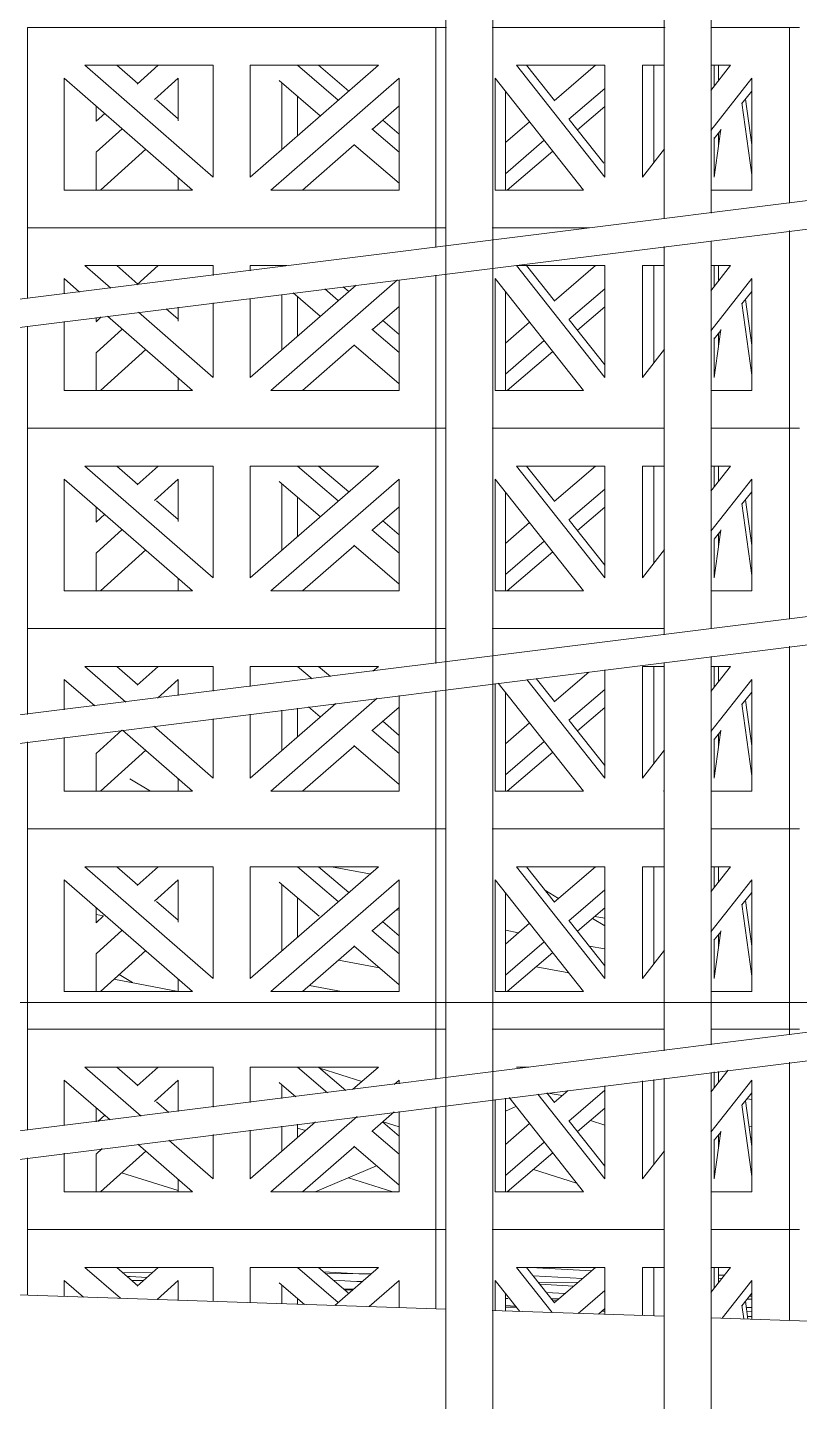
# Model space of a CAD drawing. Header units: millimetres. Extents: x -12186 to 152825, y -4386 to 9463.
# Drawn here: x -2376 to -1967, y 15 to 742 of the extents above; entities that cross this region are included whole.
import ezdxf

# ---------------------------------------------------------------- set-up
doc = ezdxf.new("R2010")
doc.units = ezdxf.units.MM
for name, color, linetype, lineweight in [('A-FLOR', 192, 'Continuous', 9), ('A-FLOR-HRAL', 11, 'Continuous', 5), ('A-FLOR-PATT', 8, 'Continuous', 9), ('A-GLAZ-CURT', 52, 'Continuous', 5), ('C-TOPO', 7, 'Continuous', 5), ('G-ANNO-TEXT', 231, 'Continuous', 5)]:
    doc.layers.add(name, color=color, linetype=linetype, lineweight=lineweight)

# ---------------------------------------------------------------- blocks, each defined once
blk = doc.blocks.new('FP_1-Section A-A')
at = {"layer": 'A-FLOR-PATT', "color": 7, "lineweight": 5}
for p, q in [((-2325.21, 83.28), (-2309.5, 83.19)), ((-2322.88, 81.26), (-2321.28, 81.17)), ((-2321.28, 81.17), (-2312.32, 80.66)), ((-2218.92, 83.72), (-2200.35, 82.66)), ((-2217.78, 82.74), (-2200.35, 82.66)), ((-2200.35, 82.66), (-2193.83, 82.63)), ((-2109.37, 86), (-2077.19, 84.16)), ((-2108.11, 81.64), (-2081.88, 80.14)), ((-2010.02, 82), (-2006.8, 81.99)), ((-2010.02, 80.32), (-2008.19, 80.22)), ((-2320.35, 79.05), (-2314.14, 79.02)), ((-2213.65, 79.21), (-2198.74, 78.36)), ((-2208.46, 74.75), (-2203.22, 74.45)), ((-2207.85, 74.23), (-2203.5, 74.21)), ((-2201.17, 78.49), (-2198.59, 78.48)), ((-2105.36, 78.15), (-2084.27, 78.09)), ((-2104.6, 77.19), (-2086.52, 76.16)), ((-2101.13, 72.79), (-2091.11, 72.22)), ((-2122.77, 69.52), (-2121.38, 69.52)), ((-2122.77, 65.81), (-2117.34, 65.5)), ((-2098.5, 69.46), (-2094.35, 69.45)), ((-2097.71, 68.46), (-2095.64, 68.34)), ((-1994.9, 69.24), (-1992.41, 69.24)), ((-1993.63, 70.85), (-1992.41, 70.78)), ((-2122.77, 64.98), (-2116.91, 64.96)), ((-2071.71, 62.92), (-2070.22, 62.84)), ((-1995.29, 64.73), (-1992.41, 64.73)), ((-1995, 62.63), (-1992.41, 62.48)), ((-1994.64, 60.07), (-1992.41, 60.07))]:
    blk.add_line(p, q, dxfattribs=at)
blk = doc.blocks.new('The BREEZEBLOCK Family1 - The BREEZEBLOCK Family1-V13-Section A-A')
at = {"layer": 'A-GLAZ-CURT'}
for p, q in [((-2375.57, 106), (-2375.57, 71.31)), ((-2159.56, 106), (-2375.57, 106)), ((-2159.56, 64.17), (-2159.56, 106)), ((-2154.03, 106), (-2159.56, 106)), ((-2345.16, 86), (-2277.29, 86)), ((-2326.43, 69.68), (-2345.16, 86)), ((-2328.33, 86), (-2317.18, 76.28)), ((-2277.29, 86), (-2277.29, 68.06)), ((-2257.83, 67.42), (-2257.83, 86)), ((-2257.83, 86), (-2189.96, 86)), ((-2189.96, 86), (-2213, 65.93)), ((-2356.11, 70.67), (-2356.11, 79.12)), ((-2356.11, 79.12), (-2346.02, 70.33)), ((-2241, 76.71), (-2241, 66.86)), ((-2194.85, 65.33), (-2179.02, 79.12)), ((-2179.02, 79.12), (-2179.02, 64.81))]:
    blk.add_line(p, q, dxfattribs=at)
blk = doc.blocks.new('The BREEZEBLOCK Family1 - The BREEZEBLOCK Family1-1267694-Section A-A')
at = {"layer": 'A-GLAZ-CURT'}
for p, q in [((-2038.51, 106), (-2129.66, 106)), ((-1972.46, 106), (-2014.14, 106)), ((-1972.46, 57.98), (-1972.46, 106)), ((-1967.16, 106), (-1972.46, 106)), ((-2116.86, 86), (-2070.22, 86)), ((-2098.04, 62.13), (-2116.86, 86)), ((-2111.55, 86), (-2096.82, 67.33)), ((-2070.22, 86), (-2070.22, 61.21)), ((-2050.27, 60.56), (-2050.27, 86)), ((-2050.27, 86), (-2038.51, 86)), ((-2014.14, 86), (-2003.63, 86)), ((-2003.63, 86), (-2014.14, 72.68)), ((-2128.08, 63.13), (-2128.08, 79.12)), ((-2128.08, 79.12), (-2115.13, 62.7)), ((-2008.16, 59.16), (-1992.41, 79.12)), ((-1992.41, 79.12), (-1992.41, 58.64)), ((-2122.77, 72.39), (-2122.77, 62.95)), ((-1992.41, 72.39), (-1997.64, 65.77))]:
    blk.add_line(p, q, dxfattribs=at)
blk = doc.blocks.new('The BREEZEBLOCK Family1 - The BREEZEBLOCK Family1-V21-Section A-A')
at = {"layer": 'A-GLAZ-CURT'}
for p, q in [((-2375.57, 212), (-2375.57, 158.59)), ((-2159.56, 212), (-2375.57, 212)), ((-2159.56, 185.59), (-2159.56, 212)), ((-2154.03, 212), (-2159.56, 212)), ((-2345.16, 192), (-2277.29, 192)), ((-2315.44, 166.1), (-2345.16, 192)), ((-2328.33, 192), (-2317.18, 182.28)), ((-2277.29, 192), (-2277.29, 170.87)), ((-2257.83, 173.3), (-2257.83, 192)), ((-2257.83, 192), (-2189.96, 192)), ((-2189.96, 192), (-2203.65, 180.08)), ((-2356.11, 161.02), (-2356.11, 185.12)), ((-2356.11, 185.12), (-2331.91, 164.04)), ((-2241, 182.71), (-2241, 175.41)), ((-2181.65, 182.83), (-2179.02, 185.12)), ((-2179.02, 185.12), (-2179.02, 183.16)), ((-2339.28, 170.46), (-2339.28, 163.12)), ((-2307.27, 173.65), (-2300.71, 167.94)), ((-2181.57, 168.24), (-2193.04, 158.24)), ((-2179.02, 168.55), (-2179.02, 126)), ((-2159.56, 106), (-2159.56, 170.99)), ((-2223.22, 163.03), (-2257.83, 132.88)), ((-2246.89, 126), (-2201.22, 165.78)), ((-2241, 160.81), (-2241, 147.54)), ((-2277.29, 132.88), (-2300.78, 153.33)), ((-2277.29, 156.27), (-2277.29, 132.88)), ((-2257.83, 132.88), (-2257.83, 158.7)), ((-2356.11, 126), (-2356.11, 146.42)), ((-2339.28, 145.93), (-2339.28, 126)), ((-2317.25, 151.27), (-2288.24, 126)), ((-2202.68, 149.85), (-2230.05, 126)), ((-2375.57, 143.99), (-2375.57, 106)), ((-2288.24, 126), (-2356.11, 126)), ((-2179.02, 126), (-2246.89, 126)), ((-2375.57, 106), (-2159.56, 106)), ((-2154.03, 106), (-2159.56, 106))]:
    blk.add_line(p, q, dxfattribs=at)
blk = doc.blocks.new('The BREEZEBLOCK Family1 - The BREEZEBLOCK Family1-V22-Section A-A')
at = {"layer": 'A-GLAZ-CURT'}
for p, q in [((-2038.51, 212), (-2129.66, 212)), ((-1972.46, 212), (-2014.14, 212)), ((-1972.46, 208.98), (-1972.46, 212)), ((-1967.16, 212), (-1972.46, 212)), ((-2116.86, 192), (-2110.33, 192)), ((-2004.97, 190.31), (-2014.14, 178.68)), ((-1972.46, 106), (-1972.46, 194.6)), ((-2070.22, 182.15), (-2070.22, 132.88)), ((-2050.27, 132.88), (-2050.27, 184.65)), ((-2014.14, 157.58), (-1992.41, 185.12)), ((-1992.41, 185.12), (-1992.41, 126)), ((-2128.08, 126), (-2128.08, 174.92)), ((-2122.77, 175.59), (-2122.77, 126)), ((-2120.76, 175.84), (-2081.44, 126)), ((-2070.22, 132.88), (-2105.61, 177.73)), ((-2100.77, 178.34), (-2096.82, 173.33)), ((-1992.41, 178.39), (-1997.64, 171.77)), ((-2088.97, 163.37), (-2070.22, 139.61)), ((-2008.79, 157.63), (-2012.23, 153.27)), ((-2038.51, 147.78), (-2050.27, 132.88)), ((-2081.44, 126), (-2128.08, 126)), ((-1992.41, 126), (-2014.14, 126)), ((-2129.66, 106), (-2038.51, 106)), ((-2014.14, 106), (-1972.46, 106)), ((-1967.16, 106), (-1972.46, 106))]:
    blk.add_line(p, q, dxfattribs=at)
blk = doc.blocks.new('The BREEZEBLOCK Family1 - The BREEZEBLOCK Family1-V30-Section A-A')
at = {"layer": 'A-GLAZ-CURT'}
for p, q in [((-2375.57, 318), (-2375.57, 212)), ((-2159.56, 318), (-2375.57, 318)), ((-2159.56, 212), (-2159.56, 318)), ((-2154.03, 318), (-2159.56, 318)), ((-2356.11, 232), (-2356.11, 291.12)), ((-2356.11, 291.12), (-2288.24, 232)), ((-2345.16, 298), (-2277.29, 298)), ((-2277.29, 238.88), (-2345.16, 298)), ((-2328.33, 298), (-2317.18, 288.28)), ((-2277.29, 298), (-2277.29, 238.88)), ((-2257.83, 238.88), (-2257.83, 298)), ((-2257.83, 298), (-2189.96, 298)), ((-2189.96, 298), (-2257.83, 238.88)), ((-2246.89, 232), (-2179.02, 291.12)), ((-2179.02, 291.12), (-2179.02, 232)), ((-2241, 288.71), (-2241, 253.54)), ((-2339.28, 276.46), (-2339.28, 268.4)), ((-2307.27, 279.65), (-2295.78, 269.64)), ((-2179.02, 276.46), (-2193.04, 264.24)), ((-2202.68, 255.85), (-2230.05, 232)), ((-2339.28, 251.93), (-2339.28, 232)), ((-2288.24, 232), (-2356.11, 232)), ((-2179.02, 232), (-2246.89, 232)), ((-2375.57, 212), (-2159.56, 212)), ((-2154.03, 212), (-2159.56, 212))]:
    blk.add_line(p, q, dxfattribs=at)
blk = doc.blocks.new('The BREEZEBLOCK Family1 - The BREEZEBLOCK Family1-V31-Section A-A')
at = {"layer": 'A-GLAZ-CURT'}
for p, q in [((-2038.51, 318), (-2129.66, 318)), ((-1972.46, 318), (-2014.14, 318)), ((-1972.46, 212), (-1972.46, 318)), ((-1967.16, 318), (-1972.46, 318)), ((-2128.08, 232), (-2128.08, 291.12)), ((-2128.08, 291.12), (-2081.44, 232)), ((-2116.86, 298), (-2070.22, 298)), ((-2070.22, 238.88), (-2116.86, 298)), ((-2111.55, 298), (-2096.82, 279.33)), ((-2070.22, 298), (-2070.22, 238.88)), ((-2050.27, 238.88), (-2050.27, 298)), ((-2050.27, 298), (-2038.51, 298)), ((-2014.14, 298), (-2003.63, 298)), ((-2003.63, 298), (-2014.14, 284.68)), ((-2014.14, 263.58), (-1992.41, 291.12)), ((-1992.41, 291.12), (-1992.41, 232)), ((-2122.77, 284.39), (-2122.77, 232)), ((-1992.41, 284.39), (-1997.64, 277.77)), ((-2088.97, 269.37), (-2070.22, 245.61)), ((-2008.79, 263.63), (-2012.23, 259.27)), ((-2038.51, 253.78), (-2050.27, 238.88)), ((-2081.44, 232), (-2128.08, 232)), ((-1992.41, 232), (-2014.14, 232)), ((-2129.66, 212), (-2038.51, 212)), ((-2014.14, 212), (-1972.46, 212)), ((-1967.16, 212), (-1972.46, 212))]:
    blk.add_line(p, q, dxfattribs=at)
blk = doc.blocks.new('The BREEZEBLOCK Family1 - The BREEZEBLOCK Family1-V38-Section A-A')
at = {"layer": 'A-GLAZ-CURT'}
for p, q in [((-2375.57, 424), (-2375.57, 378.59)), ((-2159.56, 424), (-2375.57, 424)), ((-2159.56, 405.59), (-2159.56, 424)), ((-2154.03, 424), (-2159.56, 424)), ((-2345.16, 404), (-2277.29, 404)), ((-2323.47, 385.1), (-2345.16, 404)), ((-2328.33, 404), (-2317.18, 394.28)), ((-2277.29, 404), (-2277.29, 390.87)), ((-2257.83, 393.3), (-2257.83, 404)), ((-2257.83, 404), (-2189.96, 404)), ((-2189.96, 404), (-2192.93, 401.42)), ((-2356.11, 381.02), (-2356.11, 397.12)), ((-2356.11, 397.12), (-2339.94, 383.04)), ((-2246.89, 338), (-2190.5, 387.12)), ((-2179.02, 388.55), (-2179.02, 338)), ((-2159.56, 318), (-2159.56, 390.99)), ((-2212.5, 384.37), (-2257.83, 344.88)), ((-2257.83, 344.88), (-2257.83, 378.7)), ((-2241, 380.81), (-2241, 359.54)), ((-2179.02, 382.46), (-2193.04, 370.24)), ((-2277.29, 344.88), (-2308.81, 372.33)), ((-2277.29, 376.27), (-2277.29, 344.88)), ((-2375.57, 363.99), (-2375.57, 318)), ((-2356.11, 338), (-2356.11, 366.42)), ((-2325.29, 370.27), (-2288.24, 338)), ((-2339.28, 357.93), (-2339.28, 338)), ((-2202.68, 361.85), (-2230.05, 338)), ((-2288.24, 338), (-2356.11, 338)), ((-2179.02, 338), (-2246.89, 338)), ((-2375.57, 318), (-2159.56, 318)), ((-2154.03, 318), (-2159.56, 318))]:
    blk.add_line(p, q, dxfattribs=at)
blk = doc.blocks.new('The BREEZEBLOCK Family1 - The BREEZEBLOCK Family1-V39-Section A-A')
at = {"layer": 'A-GLAZ-CURT'}
for p, q in [((-2038.51, 424), (-2129.66, 424)), ((-1972.46, 318), (-1972.46, 414.6)), ((-2070.22, 402.15), (-2070.22, 344.88)), ((-2050.27, 344.88), (-2050.27, 404)), ((-2050.27, 404), (-2038.51, 404)), ((-2014.14, 404), (-2003.63, 404)), ((-2003.63, 404), (-2014.14, 390.68)), ((-2128.08, 338), (-2128.08, 394.92)), ((-2126.5, 395.12), (-2081.44, 338)), ((-2070.22, 344.88), (-2111.35, 397.01)), ((-2106.52, 397.62), (-2096.82, 385.33)), ((-2014.14, 369.58), (-1992.41, 397.12)), ((-1992.41, 397.12), (-1992.41, 338)), ((-2122.77, 390.39), (-2122.77, 338)), ((-1992.41, 390.39), (-1997.64, 383.77)), ((-2088.97, 375.37), (-2070.22, 351.61)), ((-2008.79, 369.63), (-2012.23, 365.27)), ((-2038.51, 359.78), (-2050.27, 344.88)), ((-2081.44, 338), (-2128.08, 338)), ((-2039.05, 338), (-2038.86, 338.24)), ((-1992.41, 338), (-2014.14, 338)), ((-2129.66, 318), (-2038.51, 318)), ((-2014.14, 318), (-1972.46, 318)), ((-1967.16, 318), (-1972.46, 318))]:
    blk.add_line(p, q, dxfattribs=at)
blk = doc.blocks.new('The BREEZEBLOCK Family1 - The BREEZEBLOCK Family1-V47-Section A-A')
at = {"layer": 'A-GLAZ-CURT'}
for p, q in [((-2038.51, 530), (-2129.66, 530)), ((-1972.46, 530), (-2014.14, 530)), ((-1972.46, 428.98), (-1972.46, 530)), ((-1967.16, 530), (-1972.46, 530)), ((-2116.86, 510), (-2070.22, 510)), ((-2070.22, 450.88), (-2116.86, 510)), ((-2111.55, 510), (-2096.82, 491.33)), ((-2070.22, 510), (-2070.22, 450.88)), ((-2050.27, 450.88), (-2050.27, 510)), ((-2050.27, 510), (-2038.51, 510)), ((-2014.14, 510), (-2003.63, 510)), ((-2003.63, 510), (-2014.14, 496.68)), ((-2128.08, 444), (-2128.08, 503.12)), ((-2128.08, 503.12), (-2081.44, 444)), ((-2014.14, 475.58), (-1992.41, 503.12)), ((-1992.41, 503.12), (-1992.41, 444)), ((-2122.77, 496.39), (-2122.77, 444)), ((-1992.41, 496.39), (-1997.64, 489.77)), ((-2088.97, 481.37), (-2070.22, 457.61)), ((-2008.79, 475.63), (-2012.23, 471.27)), ((-2038.51, 465.78), (-2050.27, 450.88)), ((-2081.44, 444), (-2128.08, 444)), ((-1992.41, 444), (-2014.14, 444)), ((-2129.66, 424), (-2038.51, 424))]:
    blk.add_line(p, q, dxfattribs=at)
blk = doc.blocks.new('The BREEZEBLOCK Family1 - The BREEZEBLOCK Family1-V52-Section A-A')
at = {"layer": 'A-GLAZ-CURT'}
for p, q in [((-2375.57, 636), (-2375.57, 598.59)), ((-2159.56, 636), (-2375.57, 636)), ((-2159.56, 625.59), (-2159.56, 636)), ((-2154.03, 636), (-2159.56, 636)), ((-2345.16, 616), (-2277.29, 616)), ((-2331.5, 604.1), (-2345.16, 616)), ((-2328.33, 616), (-2317.18, 606.28)), ((-2277.29, 616), (-2277.29, 610.87)), ((-2257.83, 613.3), (-2257.83, 616)), ((-2257.83, 616), (-2238.33, 616)), ((-2159.56, 530), (-2159.56, 610.99)), ((-2356.11, 601.02), (-2356.11, 609.12)), ((-2356.11, 609.12), (-2347.97, 602.04)), ((-2201.78, 605.71), (-2257.83, 556.88)), ((-2246.89, 550), (-2179.78, 608.46)), ((-2179.02, 608.55), (-2179.02, 550)), ((-2277.29, 596.27), (-2277.29, 556.88)), ((-2257.83, 556.88), (-2257.83, 598.7)), ((-2241, 600.81), (-2241, 571.54)), ((-2333.32, 589.27), (-2288.24, 550)), ((-2277.29, 556.88), (-2316.84, 591.33)), ((-2302.12, 593.17), (-2295.78, 587.64)), ((-2179.02, 594.46), (-2193.04, 582.24)), ((-2375.57, 583.99), (-2375.57, 530)), ((-2356.11, 550), (-2356.11, 586.42)), ((-2339.28, 588.52), (-2339.28, 586.4)), ((-2339.28, 569.93), (-2339.28, 550)), ((-2202.68, 573.85), (-2230.05, 550)), ((-2288.24, 550), (-2356.11, 550)), ((-2179.02, 550), (-2246.89, 550)), ((-2375.57, 530), (-2159.56, 530)), ((-2154.03, 530), (-2159.56, 530))]:
    blk.add_line(p, q, dxfattribs=at)
blk = doc.blocks.new('The BREEZEBLOCK Family1 - The BREEZEBLOCK Family1-V53-Section A-A')
at = {"layer": 'A-GLAZ-CURT'}
for p, q in [((-2078.33, 636), (-2129.66, 636)), ((-1972.46, 530), (-1972.46, 634.6)), ((-2116.86, 616), (-2070.22, 616)), ((-2070.22, 556.88), (-2116.86, 616)), ((-2111.55, 616), (-2096.82, 597.33)), ((-2070.22, 616), (-2070.22, 556.88)), ((-2050.27, 556.88), (-2050.27, 616)), ((-2050.27, 616), (-2038.51, 616)), ((-2014.14, 616), (-2003.63, 616)), ((-2003.63, 616), (-2014.14, 602.68)), ((-2128.08, 550), (-2128.08, 609.12)), ((-2128.08, 609.12), (-2081.44, 550)), ((-2014.14, 581.58), (-1992.41, 609.12)), ((-1992.41, 609.12), (-1992.41, 550)), ((-2122.77, 602.39), (-2122.77, 550)), ((-1992.41, 602.39), (-1997.64, 595.77)), ((-2088.97, 587.37), (-2070.22, 563.61)), ((-2008.79, 581.63), (-2012.23, 577.27)), ((-2038.51, 571.78), (-2050.27, 556.88)), ((-2081.44, 550), (-2128.08, 550)), ((-1992.41, 550), (-2014.14, 550)), ((-2129.66, 530), (-2038.51, 530)), ((-2014.14, 530), (-1972.46, 530)), ((-1967.16, 530), (-1972.46, 530))]:
    blk.add_line(p, q, dxfattribs=at)
blk = doc.blocks.new('The BREEZEBLOCK Family1 - The BREEZEBLOCK Family1-V60-Section A-A')
at = {"layer": 'A-GLAZ-CURT'}
for p, q in [((-2375.57, 742), (-2375.57, 636)), ((-2159.56, 742), (-2375.57, 742)), ((-2159.56, 636), (-2159.56, 742)), ((-2153.86, 742), (-2159.56, 742)), ((-2345.16, 722), (-2277.29, 722)), ((-2277.29, 662.88), (-2345.16, 722)), ((-2328.33, 722), (-2317.18, 712.28)), ((-2277.29, 722), (-2277.29, 662.88)), ((-2257.83, 662.88), (-2257.83, 722)), ((-2257.83, 722), (-2189.96, 722)), ((-2189.96, 722), (-2257.83, 662.88)), ((-2356.11, 656), (-2356.11, 715.12)), ((-2356.11, 715.12), (-2288.24, 656)), ((-2246.89, 656), (-2179.02, 715.12)), ((-2241, 712.71), (-2241, 677.54)), ((-2179.02, 715.12), (-2179.02, 656)), ((-2339.28, 700.46), (-2339.28, 692.4)), ((-2307.27, 703.65), (-2295.78, 693.64)), ((-2179.02, 700.46), (-2193.04, 688.24)), ((-2202.68, 679.85), (-2230.05, 656)), ((-2339.28, 675.93), (-2339.28, 656)), ((-2288.24, 656), (-2356.11, 656)), ((-2179.02, 656), (-2246.89, 656)), ((-2375.57, 636), (-2159.56, 636)), ((-2154.03, 636), (-2159.56, 636))]:
    blk.add_line(p, q, dxfattribs=at)
blk = doc.blocks.new('The BREEZEBLOCK Family1 - The BREEZEBLOCK Family1-V61-Section A-A')
at = {"layer": 'A-GLAZ-CURT'}
for p, q in [((-2038.31, 742), (-2129.66, 742)), ((-1972.46, 742), (-2014.14, 742)), ((-1972.46, 648.98), (-1972.46, 742)), ((-1967.16, 742), (-1972.46, 742)), ((-2116.86, 722), (-2070.22, 722)), ((-2070.22, 662.88), (-2116.86, 722)), ((-2111.55, 722), (-2096.82, 703.33)), ((-2070.22, 722), (-2070.22, 662.88)), ((-2050.27, 662.88), (-2050.27, 722)), ((-2050.27, 722), (-2038.51, 722)), ((-2014.14, 722), (-2003.63, 722)), ((-2003.63, 722), (-2014.14, 708.68)), ((-2128.08, 656), (-2128.08, 715.12)), ((-2128.08, 715.12), (-2081.44, 656)), ((-2014.14, 687.58), (-1992.41, 715.12)), ((-1992.41, 715.12), (-1992.41, 656)), ((-2122.77, 708.39), (-2122.77, 656)), ((-1992.41, 708.39), (-1997.64, 701.77)), ((-2088.97, 693.37), (-2070.73, 670.25)), ((-2008.79, 687.63), (-2012.23, 683.27)), ((-2038.51, 677.78), (-2050.27, 662.88)), ((-2081.44, 656), (-2128.08, 656)), ((-1992.41, 656), (-2014.14, 656)), ((-2129.66, 636), (-2078.33, 636))]:
    blk.add_line(p, q, dxfattribs=at)
blk = doc.blocks.new('The BREEZEBLOCK Family1 - The BREEZEBLOCK Family1-V136-Section A-A')
at = {"layer": 'A-GLAZ-CURT'}
for p, q in [((-2442.79, 73.53), (-2453.32, 83.01)), ((-2432.17, 86), (-2424.26, 78.88)), ((-2306.38, 86), (-2317.48, 76.01)), ((-2306.98, 69.04), (-2295.78, 79.12)), ((-2295.78, 79.12), (-2295.78, 68.67))]:
    blk.add_line(p, q, dxfattribs=at)
blk = doc.blocks.new('The BREEZEBLOCK Family1 - The BREEZEBLOCK Family1-V137-Section A-A')
at = {"layer": 'A-GLAZ-CURT'}
for p, q in [((-2211.16, 67.54), (-2232.69, 86)), ((-2221.58, 86), (-2205.99, 72.63)), ((-2075.05, 86), (-2096.89, 67.27)), ((-2044.16, 60.35), (-2044.16, 86)), ((-2242.35, 77.88), (-2229.05, 66.47)), ((-2084.27, 61.68), (-2070.22, 73.73)), ((-2232.69, 69.59), (-2232.69, 66.59)), ((-2070.22, 64.2), (-2073.57, 61.33))]:
    blk.add_line(p, q, dxfattribs=at)
blk = doc.blocks.new('The BREEZEBLOCK Family1 - The BREEZEBLOCK Family1-1267699-Section A-A')
at = {"layer": 'A-GLAZ-CURT'}
for p, q in [((-2012.23, 75.1), (-2012.23, 86)), ((-2010.02, 86), (-2010.02, 77.9)), ((-1996.67, 58.78), (-1997.69, 66.11)), ((-1995.76, 68.14), (-1994.45, 58.71))]:
    blk.add_line(p, q, dxfattribs=at)
blk = doc.blocks.new('The BREEZEBLOCK Family1 - The BREEZEBLOCK Family1-V140-Section A-A')
at = {"layer": 'A-GLAZ-CURT'}
for p, q in [((-2436.33, 173.72), (-2453.32, 189.01)), ((-2432.17, 192), (-2424.26, 184.88)), ((-2306.38, 192), (-2317.48, 182.01)), ((-2308.33, 173.83), (-2295.78, 185.12)), ((-2295.78, 185.12), (-2295.78, 168.56)), ((-2453.32, 172.59), (-2445.32, 165.4)), ((-2334.73, 166.49), (-2338.34, 163.24)), ((-2339.32, 145.95), (-2336, 148.93)), ((-2313.02, 147.59), (-2337.02, 126)), ((-2415.92, 138.94), (-2406.24, 130.24)), ((-2295.78, 132.57), (-2295.78, 126))]:
    blk.add_line(p, q, dxfattribs=at)
blk = doc.blocks.new('The BREEZEBLOCK Family1 - The BREEZEBLOCK Family1-V141-Section A-A')
at = {"layer": 'A-GLAZ-CURT'}
for p, q in [((-2216.86, 178.43), (-2232.69, 192)), ((-2221.58, 192), (-2207.16, 179.64)), ((-2242.35, 183.88), (-2233.56, 176.34)), ((-2044.16, 140.62), (-2044.16, 185.41)), ((-2089.54, 179.57), (-2096.89, 173.27)), ((-2089.19, 163.46), (-2070.22, 179.73)), ((-2070.22, 170.2), (-2084.61, 157.85)), ((-2232.69, 161.84), (-2232.69, 154.78)), ((-2187.67, 162.92), (-2179.02, 155.5)), ((-2109.92, 162.09), (-2122.77, 151.07)), ((-2179.02, 145.97), (-2193.41, 158.31)), ((-2202.99, 150.12), (-2179.02, 129.56)), ((-2122.77, 134.65), (-2102.19, 152.31)), ((-2097.71, 146.62), (-2121.75, 126))]:
    blk.add_line(p, q, dxfattribs=at)
blk = doc.blocks.new('The BREEZEBLOCK Family1 - The BREEZEBLOCK Family1-V142-Section A-A')
at = {"layer": 'A-GLAZ-CURT'}
for p, q in [((-2012.23, 181.1), (-2012.23, 189.4)), ((-2010.02, 189.68), (-2010.02, 183.9)), ((-1992.41, 134.13), (-1997.69, 172.11)), ((-1995.76, 174.14), (-1992.41, 150)), ((-2008.72, 158.17), (-2012.23, 132.88)), ((-2012.23, 132.88), (-2012.23, 153.73)), ((-2010.02, 156.07), (-2010.02, 148.74))]:
    blk.add_line(p, q, dxfattribs=at)
blk = doc.blocks.new('The BREEZEBLOCK Family1 - The BREEZEBLOCK Family1-V144-Section A-A')
at = {"layer": 'A-GLAZ-CURT'}
for p, q in [((-2436.33, 279.72), (-2453.32, 295.01)), ((-2432.17, 298), (-2424.26, 290.88)), ((-2306.38, 298), (-2317.48, 288.01)), ((-2308.33, 279.83), (-2295.78, 291.12)), ((-2295.78, 291.12), (-2295.78, 268.6)), ((-2453.32, 278.59), (-2445.32, 271.4)), ((-2335.46, 271.84), (-2339.32, 268.36)), ((-2339.32, 251.95), (-2325.46, 264.42)), ((-2406.24, 252.65), (-2412.96, 258.69)), ((-2422.09, 250.49), (-2406.24, 236.24)), ((-2313.02, 253.59), (-2337.02, 232)), ((-2295.78, 238.57), (-2295.78, 232))]:
    blk.add_line(p, q, dxfattribs=at)
blk = doc.blocks.new('The BREEZEBLOCK Family1 - The BREEZEBLOCK Family1-V145-Section A-A')
at = {"layer": 'A-GLAZ-CURT'}
for p, q in [((-2211.16, 279.54), (-2232.69, 298)), ((-2221.58, 298), (-2205.65, 284.34)), ((-2075.05, 298), (-2096.89, 279.27)), ((-2044.16, 246.62), (-2044.16, 298)), ((-2242.35, 289.88), (-2221.32, 271.84)), ((-2089.19, 269.46), (-2070.22, 285.73)), ((-2232.69, 281.59), (-2232.69, 260.78)), ((-2070.22, 276.2), (-2084.61, 263.85)), ((-2179.02, 251.97), (-2193.41, 264.31)), ((-2187.67, 268.92), (-2179.02, 261.5)), ((-2109.92, 268.09), (-2122.77, 257.07)), ((-2202.99, 256.12), (-2179.02, 235.56)), ((-2122.77, 240.65), (-2102.19, 258.31)), ((-2097.71, 252.62), (-2121.75, 232))]:
    blk.add_line(p, q, dxfattribs=at)
blk = doc.blocks.new('The BREEZEBLOCK Family1 - The BREEZEBLOCK Family1-V146-Section A-A')
at = {"layer": 'A-GLAZ-CURT'}
for p, q in [((-2012.23, 287.1), (-2012.23, 298)), ((-2010.02, 298), (-2010.02, 289.9)), ((-1992.41, 240.13), (-1997.69, 278.11)), ((-1995.76, 280.14), (-1992.41, 256)), ((-2008.72, 264.17), (-2012.23, 238.88)), ((-2010.02, 262.07), (-2010.02, 254.74)), ((-2012.23, 238.88), (-2012.23, 259.73))]:
    blk.add_line(p, q, dxfattribs=at)
blk = doc.blocks.new('The BREEZEBLOCK Family1 - The BREEZEBLOCK Family1-V148-Section A-A')
at = {"layer": 'A-GLAZ-CURT'}
for p, q in [((-2436.33, 385.72), (-2453.32, 401.01)), ((-2432.17, 404), (-2424.26, 396.88)), ((-2306.38, 404), (-2317.48, 394.01)), ((-2306.83, 387.18), (-2295.78, 397.12)), ((-2295.78, 397.12), (-2295.78, 388.56)), ((-2453.32, 384.59), (-2445.32, 377.4)), ((-2339.32, 357.95), (-2325.68, 370.22)), ((-2422.09, 356.49), (-2406.24, 342.24)), ((-2406.24, 358.65), (-2407.71, 359.97)), ((-2313.02, 359.59), (-2337.02, 338)), ((-2295.78, 344.57), (-2295.78, 338))]:
    blk.add_line(p, q, dxfattribs=at)
blk = doc.blocks.new('The BREEZEBLOCK Family1 - The BREEZEBLOCK Family1-V149-Section A-A')
at = {"layer": 'A-GLAZ-CURT'}
for p, q in [((-2225, 397.41), (-2232.69, 404)), ((-2221.58, 404), (-2215.3, 398.62)), ((-2078.63, 400.93), (-2096.89, 385.27)), ((-2044.16, 352.62), (-2044.16, 404)), ((-2089.19, 375.46), (-2070.22, 391.73)), ((-2232.69, 381.84), (-2232.69, 366.78)), ((-2226.85, 382.58), (-2220.65, 377.27)), ((-2070.22, 382.2), (-2084.61, 369.85)), ((-2187.67, 374.92), (-2179.02, 367.5)), ((-2109.92, 374.09), (-2122.77, 363.07)), ((-2179.02, 357.97), (-2193.41, 370.31)), ((-2122.77, 346.65), (-2102.19, 364.31)), ((-2202.99, 362.12), (-2179.02, 341.56)), ((-2097.71, 358.62), (-2121.75, 338))]:
    blk.add_line(p, q, dxfattribs=at)
blk = doc.blocks.new('The BREEZEBLOCK Family1 - The BREEZEBLOCK Family1-V150-Section A-A')
at = {"layer": 'A-GLAZ-CURT'}
for p, q in [((-2432.17, 510), (-2424.26, 502.88)), ((-2306.38, 510), (-2317.48, 500.01)), ((-2436.33, 491.72), (-2453.32, 507.01)), ((-2308.33, 491.83), (-2295.78, 503.12)), ((-2295.78, 503.12), (-2295.78, 480.6)), ((-2453.32, 490.59), (-2445.32, 483.4)), ((-2334.73, 484.49), (-2339.32, 480.36)), ((-2339.32, 463.95), (-2325.46, 476.42)), ((-2406.24, 464.65), (-2413.35, 471.04)), ((-2313.02, 465.59), (-2337.02, 444)), ((-2422.09, 462.49), (-2406.24, 448.24)), ((-2295.78, 450.57), (-2295.78, 444))]:
    blk.add_line(p, q, dxfattribs=at)
blk = doc.blocks.new('The BREEZEBLOCK Family1 - The BREEZEBLOCK Family1-V151-Section A-A')
at = {"layer": 'A-GLAZ-CURT'}
for p, q in [((-2211.16, 491.54), (-2232.69, 510)), ((-2221.58, 510), (-2205.65, 496.34)), ((-2075.05, 510), (-2096.89, 491.27)), ((-2044.16, 458.62), (-2044.16, 510)), ((-2242.35, 501.88), (-2220.65, 483.27)), ((-2089.19, 481.46), (-2070.22, 497.73)), ((-2232.69, 493.59), (-2232.69, 472.78)), ((-2070.22, 488.2), (-2084.61, 475.85)), ((-2187.67, 480.92), (-2179.02, 473.5)), ((-2109.92, 480.09), (-2122.77, 469.07)), ((-2179.02, 463.97), (-2193.41, 476.31)), ((-2202.99, 468.12), (-2179.02, 447.56)), ((-2122.77, 452.65), (-2102.19, 470.31)), ((-2097.71, 464.62), (-2121.75, 444))]:
    blk.add_line(p, q, dxfattribs=at)
blk = doc.blocks.new('The BREEZEBLOCK Family1 - The BREEZEBLOCK Family1-V152-Section A-A')
at = {"layer": 'A-GLAZ-CURT'}
for p, q in [((-2012.23, 499.1), (-2012.23, 510)), ((-2010.02, 510), (-2010.02, 501.9)), ((-1992.41, 452.13), (-1997.69, 490.11)), ((-1995.76, 492.14), (-1992.41, 468)), ((-2008.72, 476.17), (-2012.23, 450.88)), ((-2010.02, 474.07), (-2010.02, 466.74)), ((-2012.23, 450.88), (-2012.23, 471.04))]:
    blk.add_line(p, q, dxfattribs=at)
blk = doc.blocks.new('The BREEZEBLOCK Family1 - The BREEZEBLOCK Family1-V154-Section A-A')
at = {"layer": 'A-GLAZ-CURT'}
for p, q in [((-2436.33, 597.72), (-2453.32, 613.01)), ((-2432.17, 616), (-2424.26, 608.88)), ((-2306.38, 616), (-2317.69, 605.82)), ((-2453.32, 596.59), (-2445.78, 589.81)), ((-2336.54, 588.86), (-2339.32, 586.36)), ((-2295.78, 593.96), (-2295.78, 586.6)), ((-2339.32, 569.95), (-2325.46, 582.42)), ((-2406.24, 570.65), (-2412.96, 576.69)), ((-2422.09, 568.49), (-2406.24, 554.24)), ((-2313.02, 571.59), (-2337.02, 550)), ((-2295.78, 556.57), (-2295.78, 550))]:
    blk.add_line(p, q, dxfattribs=at)
blk = doc.blocks.new('The BREEZEBLOCK Family1 - The BREEZEBLOCK Family1-V155-Section A-A')
at = {"layer": 'A-GLAZ-CURT'}
for p, q in [((-2075.05, 616), (-2096.89, 597.27)), ((-2044.16, 564.62), (-2044.16, 616)), ((-2211.16, 597.54), (-2218.28, 603.65)), ((-2208.58, 604.86), (-2205.65, 602.34)), ((-2089.19, 587.46), (-2070.22, 603.73)), ((-2234.99, 601.56), (-2220.65, 589.27)), ((-2232.69, 599.59), (-2232.69, 578.78)), ((-2070.22, 594.2), (-2084.61, 581.85)), ((-2179.02, 569.97), (-2193.41, 582.31)), ((-2187.67, 586.92), (-2179.02, 579.5)), ((-2109.92, 586.09), (-2122.77, 575.07)), ((-2122.77, 558.65), (-2102.19, 576.31)), ((-2202.99, 574.12), (-2179.02, 553.56)), ((-2097.71, 570.62), (-2121.75, 550))]:
    blk.add_line(p, q, dxfattribs=at)
blk = doc.blocks.new('The BREEZEBLOCK Family1 - The BREEZEBLOCK Family1-V156-Section A-A')
at = {"layer": 'A-GLAZ-CURT'}
for p, q in [((-2432.17, 722), (-2424.26, 714.88)), ((-2306.38, 722), (-2317.48, 712.01)), ((-2436.33, 703.72), (-2453.32, 719.01)), ((-2308.33, 703.83), (-2295.78, 715.12)), ((-2295.78, 715.12), (-2295.78, 692.6)), ((-2453.32, 702.59), (-2445.32, 695.4)), ((-2334.73, 696.49), (-2339.32, 692.36)), ((-2339.32, 675.95), (-2325.46, 688.42)), ((-2406.24, 676.65), (-2412.96, 682.69)), ((-2313.02, 677.59), (-2337.02, 656)), ((-2422.09, 674.49), (-2406.24, 660.24)), ((-2295.78, 662.57), (-2295.78, 656))]:
    blk.add_line(p, q, dxfattribs=at)
blk = doc.blocks.new('Railing - 25mm-V175-Section A-A')
at = {"layer": 'A-FLOR-HRAL'}
for p, q in [((-3038.83, 698.05), (-3038.83, 515.68)), ((-3013.83, 518.8), (-3013.83, 701.17)), ((-3013.83, 298.8), (-3013.83, 504.2)), ((-3038.83, 501.08), (-3038.83, 295.68)), ((-3013.83, 78.8), (-3013.83, 284.2)), ((-3038.83, 281.08), (-3038.83, 75.68)), ((-3038.83, 61.08), (-3038.83, -144.32)), ((-3013.83, -141.2), (-3013.83, 64.2))]:
    blk.add_line(p, q, dxfattribs=at)
blk = doc.blocks.new('Railing - Railing-1115684-Section A-A')
blk.add_blockref('Railing - 25mm-V175-Section A-A', (1000, 125))
blk = doc.blocks.new('Railing - 25mm-1186682-Section A-A')
at = {"layer": 'A-FLOR-HRAL'}
for p, q in [((-1154.34, 933.61), (-1154.34, -16)), ((-1129.34, -12.88), (-1129.34, 936.73))]:
    blk.add_line(p, q, dxfattribs=at)
blk = doc.blocks.new('Railing - Railing-1115766-Section A-A')
at = {"layer": 'A-FLOR-HRAL'}
for p, q in [((-1049.33, 764.62), (-4141.84, 378.06)), ((-4141.84, 362.94), (-1049.33, 749.51)), ((-1049.33, 544.62), (-4141.84, 158.06)), ((-4141.84, 142.94), (-1049.33, 529.51)), ((-1049.33, 324.62), (-4141.84, -61.94)), ((-4141.84, -77.06), (-1049.33, 309.51))]:
    blk.add_line(p, q, dxfattribs=at)
blk.add_blockref('Railing - 25mm-1186682-Section A-A', (-1000, -125))

msp = doc.modelspace()

# ---------------------------------------------------------------- hatches: boundary and pattern name
at = {"layer": 'A-FLOR-PATT', "lineweight": 5}
h = msp.add_hatch(dxfattribs=at)
h.set_pattern_fill('FP_11', style=0, pattern_type=2)
h.set_pattern_definition([(329.301, (3198.42, -1470.277), (128.15608, -40.41612), [139.905, -46.635]), (349.32, (3238.519, -1494.085), (128.15721, -40.414637), [268.828, -89.609])])
h.paths.add_polyline_path([(-1777.04, 126), (-1765.16, 126), (-1765.16, 146.36), (-1794.64, 160.13), (-1826.64, 133), (-1784.23, 126)])
h.paths.add_polyline_path([(-1721.58, 126), (-1725.16, 127.67), (-1725.16, 126)])
h.paths.add_polyline_path([(-1842.85, 135.68), (-1807.12, 165.96), (-1846.16, 184.2), (-1845.91, 136.18)])
h.paths.add_polyline_path([(-1866.16, 139.53), (-1866.16, 192), (-1935.9, 192), (-1875.9, 141.14)])
h.paths.add_polyline_path([(-1899.94, 145.11), (-1947.16, 185.12), (-1947.16, 152.9), (-1914.78, 147.55)])
h.paths.add_polyline_path([(-1992.41, 160.37), (-1992.41, 178.39), (-1995.76, 174.14), (-1993.89, 160.62)])
h.paths.add_polyline_path([(-2092.63, 176.92), (-2089.66, 179.47), (-2100.13, 178.16)])
h.paths.add_polyline_path([(-2010.02, 183.9), (-2005.19, 190.03), (-2010.02, 189.42), (-2010.02, 185.12)])
h.paths.add_polyline_path([(-2121.38, 232), (-2081.44, 232), (-2097.71, 252.62), (-2121.75, 232)])
h.paths.add_polyline_path([(-2295.78, 232), (-2296.13, 238.88), (-2313.02, 253.59), (-2337.02, 232), (-2327.98, 232)])
h.paths.add_polyline_path([(-2406.24, 232), (-2406.24, 236.24), (-2421.54, 250), (-2438.77, 234.07), (-2426.22, 232), (-2416.56, 232)])
h.paths.add_polyline_path([(-2190.25, 232), (-2179.02, 232), (-2179.02, 235.56), (-2202.68, 255.85), (-2230.05, 232)])
h.paths.add_polyline_path([(-2070.22, 245.61), (-2070.22, 276.2), (-2084.61, 263.85), (-2075.05, 251.73)])
h.paths.add_polyline_path([(-2122.77, 257.07), (-2109.92, 268.09), (-2122.77, 283.97), (-2122.77, 271.84)])
h.paths.add_polyline_path([(-2232.69, 260.78), (-2221.32, 271.84), (-2232.69, 281.59), (-2232.69, 270.94)])
h.paths.add_polyline_path([(-2179.02, 261.5), (-2179.02, 276.46), (-2187.67, 268.92)])
h.paths.add_polyline_path([(-2339.28, 268.4), (-2334.73, 272.49), (-2339.28, 276.46), (-2339.28, 271.84)])
h.paths.add_polyline_path([(-2096.82, 279.33), (-2091.02, 284.3), (-2103.3, 287.54)])
h.paths.add_polyline_path([(-2205.65, 284.34), (-2190.25, 298), (-2221.58, 298), (-2213.56, 291.12)])
h.paths.add_polyline_path([(-2317.18, 288.28), (-2306.38, 298), (-2327.98, 297.7), (-2320.44, 291.12)])
h.paths.add_polyline_path([(-2424.26, 290.88), (-2416.56, 298), (-2432.17, 298), (-2424.53, 291.12)])
h.paths.add_polyline_path([(-2529.44, 294.16), (-2525.53, 298), (-2533.59, 298), (-2530, 294.68)])
h.paths.add_polyline_path([(-2406.24, 338), (-2406.24, 342.24), (-2421.54, 356), (-2441.01, 338)])
h.paths.add_polyline_path([(-2720.52, 338), (-2716.22, 338.24), (-2716.83, 342.16), (-2720.31, 338.24)])
h.paths.add_polyline_path([(-2539.01, 338), (-2515.82, 338.24), (-2516.58, 344.88), (-2517.75, 345.96), (-2532.83, 344.07), (-2538.76, 338.24)])
h.paths.add_polyline_path([(-2295.78, 338), (-2296.21, 338.46), (-2296.21, 338.46), (-2327.98, 346.13), (-2337.02, 338), (-2327.98, 338)])
h.paths.add_polyline_path([(-2627.69, 347.33), (-2622.74, 347.95), (-2624.95, 350.12)])
h.paths.add_polyline_path([(-3285.25, 373.84), (-3285.25, 470.02), (-3616.78, 428.58), (-3292.12, 374.97)])
h.paths.add_polyline_path([(-3657.86, 438.56), (-3285.25, 485.13), (-3285.25, 599.51), (-3459.39, 645.48), (-4014.14, 575.29), (-4014.14, 532.77), (-3657.86, 599.04), (-3657.86, 471.04)])
h.paths.add_polyline_path([(-2720.52, 444), (-2716.22, 444), (-2716.83, 448.16), (-2718.19, 446.62)])
h.paths.add_polyline_path([(-4117.16, 513.61), (-4038.51, 528.24), (-4038.51, 573.09), (-4117.16, 563.26), (-4117.16, 557.07)])
h.paths.add_polyline_path([(-4166.36, 519.32), (-4166.67, 607.46), (-3588.95, 679.67), (-3861.84, 751.7), (-4685.29, 605), (-4187.4, 522.79)])
h = msp.add_hatch(dxfattribs=at)
h.set_pattern_fill('FP_12', style=0, pattern_type=2)
h.set_pattern_definition([(203, (3004.13, -1397.66), (69.4932, -39.8095), [77.859, -25.953]), (342.375, (2980.24, -1407.804), (69.493722, -39.80837), [293.948, -97.983])])
h.paths.add_polyline_path([(-2295.78, 126), (-2296.13, 132.88), (-2313.02, 147.59), (-2337.02, 126), (-2327.98, 126)])
h.paths.add_polyline_path([(-2406.24, 126), (-2406.24, 130.24), (-2416.56, 138.6), (-2429.07, 137.04), (-2441.01, 126), (-2416.56, 126)])
h.paths.add_polyline_path([(-2230.05, 126), (-2179.02, 126), (-2179.02, 129.56), (-2202.68, 149.85), (-2215.09, 139.03)])
h.paths.add_polyline_path([(-2720.52, 126), (-2716.22, 126), (-2716.83, 130.16), (-2718.19, 128.62)])
h.paths.add_polyline_path([(-2121.75, 126), (-2081.44, 126), (-2097.71, 146.62), (-2121.38, 126.32)])
h.paths.add_polyline_path([(-1947.16, 126), (-1877.41, 126), (-1899.94, 145.11), (-1947.16, 152.9), (-1947.16, 139.03)])
h.paths.add_polyline_path([(-1784.23, 126), (-1826.79, 132.88), (-1834.9, 126)])
h.paths.add_polyline_path([(-2635.8, 126.32), (-2619.45, 128.36), (-2619.62, 132.88), (-2624.95, 138.12), (-2635.8, 127.06)])
h.paths.add_polyline_path([(-1846.16, 132.88), (-1842.85, 135.68), (-1846.16, 136.22)])
h.paths.add_polyline_path([(-1866.16, 132.88), (-1866.16, 139.53), (-1875.9, 141.14), (-1873.42, 139.03)])
h.paths.add_polyline_path([(-2070.22, 139.61), (-2070.22, 170.2), (-2084.61, 157.85), (-2075.05, 145.73)])
h.paths.add_polyline_path([(-1992.41, 150), (-1992.41, 160.37), (-1993.89, 160.62)])
h.paths.add_polyline_path([(-2122.77, 151.07), (-2109.92, 162.09), (-2121.38, 175.5), (-2122.77, 175.33)])
h.paths.add_polyline_path([(-2232.69, 154.78), (-2223.56, 162.73), (-2232.69, 161.59)])
h.paths.add_polyline_path([(-2179.02, 155.5), (-2179.02, 168.3), (-2181.91, 167.94), (-2187.67, 162.92)])
h.paths.add_polyline_path([(-2339.28, 163.38), (-2338.01, 163.54), (-2334.73, 166.49), (-2339.28, 170.46)])
h.paths.add_polyline_path([(-2096.82, 173.33), (-2092.63, 176.92), (-2100.59, 178.1)])
h.paths.add_polyline_path([(-2207.42, 179.86), (-2203.31, 180.38), (-2190.25, 192), (-2221.58, 192), (-2213.56, 185.12)])
h.paths.add_polyline_path([(-2317.18, 182.28), (-2306.38, 192), (-2327.98, 191.7), (-2320.44, 185.12)])
h.paths.add_polyline_path([(-3285.25, 184.25), (-3285.25, 250.02), (-3439.81, 230.7), (-3288.16, 185.12)])
h.paths.add_polyline_path([(-2424.26, 184.88), (-2416.56, 192), (-2432.17, 192), (-2424.53, 185.12)])
h.paths.add_polyline_path([(-2529.44, 188.16), (-2525.53, 192), (-2533.59, 192), (-2530, 188.68)])
h.paths.add_polyline_path([(-2628.8, 232), (-2619.45, 232), (-2619.62, 238.88), (-2624.95, 244.12), (-2635.8, 232)])
h.paths.add_polyline_path([(-2720.52, 232), (-2716.22, 232), (-2716.83, 236.16), (-2718.19, 234.62)])
h.paths.add_polyline_path([(-2515.82, 232), (-2516.58, 238.88), (-2524.53, 246.23), (-2539.01, 232), (-2534.58, 232)])
h.paths.add_polyline_path([(-2441.01, 232), (-2426.22, 232), (-2438.77, 234.07)])
h.paths.add_polyline_path([(-3475.33, 241.37), (-3285.25, 265.13), (-3285.25, 373.84), (-3616.78, 428.58), (-3657.86, 423.44), (-3657.86, 296.23), (-3498.73, 248.4)])
h.paths.add_polyline_path([(-4291.12, 486.54), (-4166.36, 505.8), (-4166.36, 519.32), (-4679.86, 603.37), (-4394, 517.46)])
h.paths.add_polyline_path([(-4141.98, 509.56), (-4141.53, 509.63), (-4141.98, 515.29)])

# ---------------------------------------------------------------- linework, layer by layer
at = {"layer": 'A-FLOR', "color": 8}
for p, q in [((-2100.13, 178.16), (-2092.63, 176.92)), ((-1993.89, 160.62), (-1992.41, 160.37))]:
    msp.add_line(p, q, dxfattribs=at)
at = {"layer": 'C-TOPO'}
for p, q in [((-2833.75, 86.46), (-2154.03, 63.99)), ((-2154.03, 63.99), (-2833.75, 86.46)), ((-2154.03, 63.99), (-2833.75, 86.46)), ((-2129.66, 63.18), (-2038.51, 60.17)), ((-2038.51, 60.17), (-2129.66, 63.18)), ((-2038.51, 60.17), (-2129.66, 63.18)), ((-2014.14, 59.36), (-1887.63, 55.18)), ((-1887.63, 55.18), (-2014.14, 59.36)), ((-1887.63, 55.18), (-2014.14, 59.36))]:
    msp.add_line(p, q, dxfattribs=at)
at = {"layer": 'G-ANNO-TEXT', "color": 7}
msp.add_line((-1217.18, 226.25), (-3647.17, 226.25), dxfattribs=at)

# ---------------------------------------------------------------- block references
at = {"layer": 'A-FLOR', "color": 8}
msp.add_blockref('FP_1-Section A-A', (0, 0), dxfattribs=at)
at = {"layer": 'A-FLOR-HRAL'}
for name in ['Railing - Railing-1115684-Section A-A', 'Railing - Railing-1115766-Section A-A']:
    msp.add_blockref(name, (0, 0), dxfattribs=at)
at = {"layer": 'A-GLAZ-CURT'}
for name, p in [('The BREEZEBLOCK Family1 - The BREEZEBLOCK Family1-V60-Section A-A', (0, 0)), ('The BREEZEBLOCK Family1 - The BREEZEBLOCK Family1-V61-Section A-A', (0, 0)), ('The BREEZEBLOCK Family1 - The BREEZEBLOCK Family1-V156-Section A-A', (0, 0)), ('The BREEZEBLOCK Family1 - The BREEZEBLOCK Family1-V151-Section A-A', (0, 212)), ('The BREEZEBLOCK Family1 - The BREEZEBLOCK Family1-V146-Section A-A', (0, 424)), ('The BREEZEBLOCK Family1 - The BREEZEBLOCK Family1-V52-Section A-A', (0, 0)), ('The BREEZEBLOCK Family1 - The BREEZEBLOCK Family1-V53-Section A-A', (0, 0)), ('The BREEZEBLOCK Family1 - The BREEZEBLOCK Family1-V154-Section A-A', (0, 0)), ('The BREEZEBLOCK Family1 - The BREEZEBLOCK Family1-V155-Section A-A', (0, 0)), ('The BREEZEBLOCK Family1 - The BREEZEBLOCK Family1-V146-Section A-A', (0, 318)), ('The BREEZEBLOCK Family1 - The BREEZEBLOCK Family1-V30-Section A-A', (0, 212)), ('The BREEZEBLOCK Family1 - The BREEZEBLOCK Family1-V47-Section A-A', (0, 0)), ('The BREEZEBLOCK Family1 - The BREEZEBLOCK Family1-V150-Section A-A', (0, 0)), ('The BREEZEBLOCK Family1 - The BREEZEBLOCK Family1-V151-Section A-A', (0, 0)), ('The BREEZEBLOCK Family1 - The BREEZEBLOCK Family1-V152-Section A-A', (0, 0)), ('The BREEZEBLOCK Family1 - The BREEZEBLOCK Family1-V38-Section A-A', (0, 0)), ('The BREEZEBLOCK Family1 - The BREEZEBLOCK Family1-V39-Section A-A', (0, 0)), ('The BREEZEBLOCK Family1 - The BREEZEBLOCK Family1-V148-Section A-A', (0, 0)), ('The BREEZEBLOCK Family1 - The BREEZEBLOCK Family1-V149-Section A-A', (0, 0)), ('The BREEZEBLOCK Family1 - The BREEZEBLOCK Family1-V146-Section A-A', (0, 106)), ('The BREEZEBLOCK Family1 - The BREEZEBLOCK Family1-V30-Section A-A', (0, 0)), ('The BREEZEBLOCK Family1 - The BREEZEBLOCK Family1-V31-Section A-A', (0, 0)), ('The BREEZEBLOCK Family1 - The BREEZEBLOCK Family1-V144-Section A-A', (0, 0)), ('The BREEZEBLOCK Family1 - The BREEZEBLOCK Family1-V145-Section A-A', (0, 0)), ('The BREEZEBLOCK Family1 - The BREEZEBLOCK Family1-V146-Section A-A', (0, 0)), ('The BREEZEBLOCK Family1 - The BREEZEBLOCK Family1-V21-Section A-A', (0, 0)), ('The BREEZEBLOCK Family1 - The BREEZEBLOCK Family1-V22-Section A-A', (0, 0)), ('The BREEZEBLOCK Family1 - The BREEZEBLOCK Family1-V140-Section A-A', (0, 0)), ('The BREEZEBLOCK Family1 - The BREEZEBLOCK Family1-V141-Section A-A', (0, 0)), ('The BREEZEBLOCK Family1 - The BREEZEBLOCK Family1-V142-Section A-A', (0, 0)), ('The BREEZEBLOCK Family1 - The BREEZEBLOCK Family1-V13-Section A-A', (0, 0)), ('The BREEZEBLOCK Family1 - The BREEZEBLOCK Family1-1267694-Section A-A', (0, 0)), ('The BREEZEBLOCK Family1 - The BREEZEBLOCK Family1-V136-Section A-A', (0, 0)), ('The BREEZEBLOCK Family1 - The BREEZEBLOCK Family1-V137-Section A-A', (0, 0)), ('The BREEZEBLOCK Family1 - The BREEZEBLOCK Family1-1267699-Section A-A', (0, 0))]:
    msp.add_blockref(name, p, dxfattribs=at)

doc.saveas('drawing.dxf')
